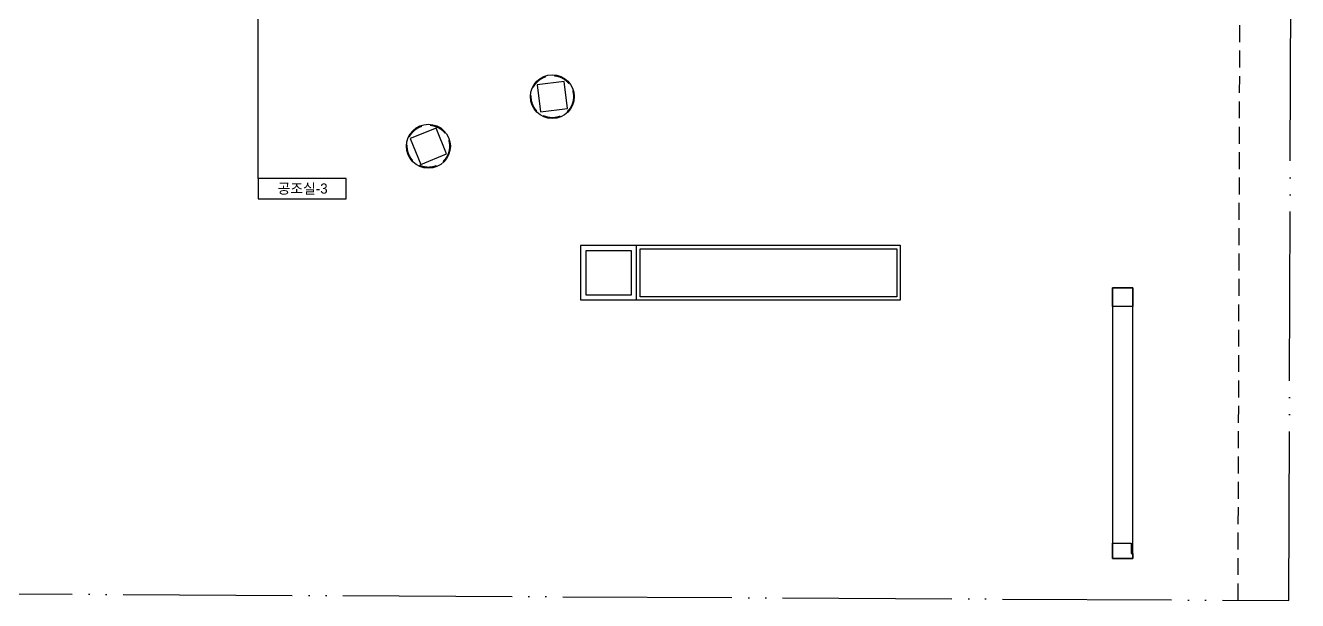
# Model space of a CAD drawing. Header units: millimetres. Extents: x -7448 to 427567, y 91657 to 341328.
# Drawn here: x 339894 to 415112, y 91657 to 125664 of the extents above; entities that cross this region are included whole.
import ezdxf
from ezdxf.enums import TextEntityAlignment as Align

# ---------------------------------------------------------------- set-up
doc = ezdxf.new("R2010")
doc.units = ezdxf.units.MM
doc.header["$LTSCALE"] = 500
doc.header["$MEASUREMENT"] = 0
doc.linetypes.add('CEN-2', pattern=[26, 20, -2, 0, -2, 0, -2])
doc.linetypes.add('HOON1', pattern=[3, 2, -1])
for name, color, linetype in [('e-plan', 9, 'CONTINUOUS'), ('e-room', 6, 'CONTINUOUS'), ('e-room-box', 7, 'CONTINUOUS')]:
    doc.layers.add(name, color=color, linetype=linetype)
doc.styles.add('돋움', font='Dotum.ttf')

# ---------------------------------------------------------------- blocks, each defined once
blk = doc.blocks.new('A$C5A682445')
at = {"layer": 'e-plan', "linetype": 'CEN-2'}
blk.add_lwpolyline([(-343809, -111602), (-96696, -114499), (-95833, -114798), (-95367, -115584), (-95446, -166137), (-517, -166635), (-517, -166635), (0, 0), (0, 0), (0, 0), (-297528, 10)], dxfattribs=at)
at = {"layer": 'e-plan', "linetype": 'HOON1'}
blk.add_lwpolyline([(-3517, -166619), (-3000, 0), (-3000, 0), (-3000, 0)], dxfattribs=at)
blk = doc.blocks.new('1~2F TC-140305')
at = {"layer": 'e-plan', "ltscale": 0.5}
for points in [[(-44760, -137730), (-43172, -137535), (-43367, -135947), (-44955, -136142)], [(-52467, -139314), (-51849, -140844), (-50320, -140226), (-50938, -138696)]]:
    blk.add_lwpolyline(points, close=True, dxfattribs=at)

msp = doc.modelspace()

# ---------------------------------------------------------------- linework, layer by layer
at = {"layer": 'e-plan'}
for points in [[(376032, 109442), (376032, 112642), (372722, 112642), (372722, 109442), (376032, 109442)], [(405372, 94142), (404172, 94142), (404172, 95042), (405272, 95042), (405272, 94442), (405372, 94442), (405372, 94142)]]:
    msp.add_lwpolyline(points, dxfattribs=at)
for points in [[(375732, 109742), (375732, 112342), (373022, 112342), (373022, 109742)], [(376032, 112662), (391617, 112662), (391617, 109422), (376032, 109422), (376032, 112662)], [(376232, 112462), (391417, 112462), (391417, 109622), (376232, 109622)], [(405372, 109042), (404172, 109042), (404172, 110142), (405372, 110142)], [(405372, 110142), (404172, 110142), (404172, 94142), (405372, 94142)]]:
    msp.add_lwpolyline(points, close=True, dxfattribs=at)
for centre in [(371049, 121453), (363719, 118522)]:
    msp.add_circle(centre, 1300, dxfattribs=at)
at = {"layer": 'e-plan', "linetype": 'HOON1'}
for centre in [(371049, 121453), (363719, 118522)]:
    msp.add_circle(centre, 1250, dxfattribs=at)
at = {"layer": 'e-room-box'}
msp.add_line((353649, 116619), (353649, 127157), dxfattribs=at)
msp.add_lwpolyline([(353649, 115419), (358849, 115419), (358849, 116619), (353649, 116619)], close=True, dxfattribs=at)

# ---------------------------------------------------------------- block references
at = {"layer": 'e-plan'}
for name in ['A$C5A682445', '1~2F TC-140305']:
    msp.add_blockref(name, (415112, 258292), dxfattribs=at)

# ---------------------------------------------------------------- texts
at = {"layer": 'e-room', "style": '돋움'}
msp.add_text('공조실-3', height=600, dxfattribs=at).set_placement((356283, 116019), align=Align.MIDDLE_CENTER)

doc.saveas('drawing.dxf')
